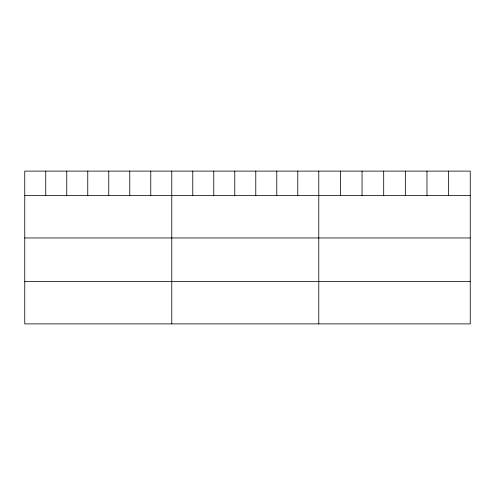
<?xml version="1.0" encoding="UTF-8"?>
<svg xmlns="http://www.w3.org/2000/svg" width="495" height="495" viewBox="0 0 495 495"><rect width="100%" height="100%" fill="white"/><g stroke="black" fill="none" stroke-linecap="round" stroke-linejoin="round"><path stroke-width="0.74" d="M470.25 195.63L470.25 323.891L24.75 323.891L24.75 171.109L470.25 171.109L470.25 195.63L24.75 195.63M24.75 237.959L470.25 237.959M24.75 281.568L470.25 281.568M448.612 171.109L448.612 195.63M426.975 171.109L426.975 195.63M405.337 171.109L405.337 195.63M383.693 171.109L383.693 195.63M362.055 171.109L362.055 195.63M340.418 171.109L340.418 195.63M318.78 171.109L318.78 323.891M297.78 171.109L297.78 195.63M276.773 171.109L276.773 195.63M255.773 171.109L255.773 195.63M234.772 171.109L234.772 195.63M213.772 171.109L213.772 195.63M192.765 171.109L192.765 195.63M171.765 171.109L171.765 323.891M150.765 171.109L150.765 195.63M129.758 171.109L129.758 195.63M108.758 171.109L108.758 195.63M87.757 171.109L87.757 195.63M66.757 171.109L66.757 195.63M45.75 171.109L45.75 195.63"/></g></svg>
